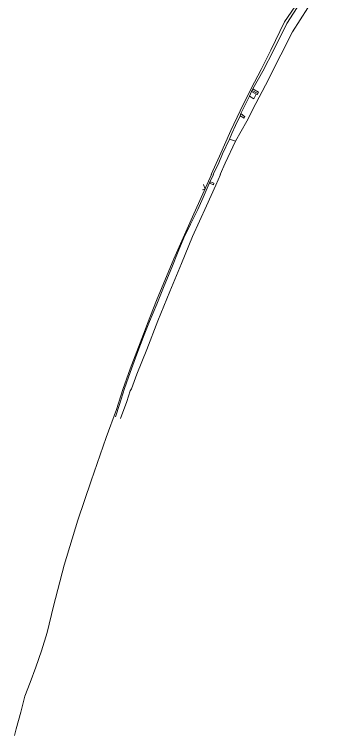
# Model space of a CAD drawing. Header units: millimetres. Extents: x 3522 to 28992, y 3906 to 26953.
# Drawn here: x 9454 to 12008, y 3906 to 9837 of the extents above; entities that cross this region are included whole.
import ezdxf

# ---------------------------------------------------------------- set-up
doc = ezdxf.new("R2010")
doc.units = ezdxf.units.MM
for name, color, linetype in [('-2', 1, 'Continuous'), ('-3', 7, 'Continuous'), ('CVL_CUADCON_TIT', 1, 'Continuous')]:
    doc.layers.add(name, color=color, linetype=linetype)

msp = doc.modelspace()

# ---------------------------------------------------------------- linework, layer by layer
at = {"layer": '-2', "color": 1, "linetype": 'ByBlock', "lineweight": 0}
for p, q in [((11406.741, 9202.259), (11388.42, 9164.649)), ((11411.959, 9211.479), (11406.741, 9202.259)), ((11443.361, 9180.836), (11406.741, 9202.259)), ((11418.121, 9226.305), (11411.959, 9211.479)), ((11411.959, 9211.479), (11457.525, 9186.096)), ((11319.622, 9021.131), (11313.232, 9004.267)), ((11225.498, 8811.687), (11275.767, 8796.026))]:
    msp.add_line(p, q, dxfattribs=at)
for points in [[(12008.061, 10224.376), (11935.016, 10094.793), (11916.206, 10095.072), (11806.753, 9931.218), (11695.834, 9762.769), (11588.833, 9546.809), (11499.351, 9371.501), (11418.121, 9226.305)], [(11907.594, 10112.514), (11855.191, 10037.61), (11763.962, 9899.158), (11677.12, 9775.256), (11566.023, 9541.952), (11486.736, 9384.063), (11404.38, 9227.662), (11312.977, 9043.684), (11235.762, 8882.769), (11141.909, 8672.057), (11073.991, 8520.573)], [(11457.525, 9186.096), (11464.225, 9198.64), (11418.121, 9226.305)], [(11388.42, 9164.649), (11347.293, 9082.507), (11319.622, 9021.131)], [(11388.42, 9164.649), (11425.805, 9142.981), (11443.361, 9180.836)], [(11443.361, 9180.836), (11454.841, 9177.416), (11457.525, 9186.096)], [(11313.232, 9004.267), (11344.519, 8982.524), (11350.189, 8996.073), (11319.622, 9021.131)], [(11313.232, 9004.267), (11273.623, 8922.653), (11242.958, 8856.916), (11225.498, 8811.687)], [(11076.532, 8520.584), (10920.213, 8172.046), (10766.931, 7825.765), (10622.733, 7484.186), (10550.872, 7296.115), (10517.038, 7206.684), (10406.628, 6920.984), (10348.227, 6751.909), (10293.813, 6588.481), (10209.82, 6358.812), (10087.431, 6002.03), (9975.277, 5676.907), (9864.485, 5308.339), (9775.876, 4971.089), (9723.222, 4753.799), (9677.031, 4602.178), (9631.337, 4469.881), (9585.054, 4343.421), (9541.147, 4228.941), (9507.1, 4099.601), (9469.874, 3961.321), (9454.12, 3906.166)]]:
    msp.add_lwpolyline(points, dxfattribs=at)
at = {"layer": '-3', "color": 1, "linetype": 'ByBlock', "lineweight": 0}
for points in [[(11275.767, 8796.026), (11368.456, 8959.165), (11442.304, 9105.289), (11521.946, 9255.298), (11649.096, 9505.075), (11744.503, 9693.935), (11869.019, 9891.798), (11934.812, 9992.553), (11954.367, 10032.975), (11972.288, 10062.188)], [(11090.211, 8520.638), (11136.513, 8617.565), (11167.324, 8691.696), (11225.498, 8811.687)], [(11149.44, 8520.874), (11190.195, 8613.136), (11275.767, 8796.026)], [(11094.576, 8520.655), (11058.463, 8447.456), (11009.255, 8330.361), (10964.101, 8232.64), (10902.995, 8112.33), (10848.914, 7998.471), (10803.705, 7886.261), (10749.61, 7755.118), (10686.115, 7605.29), (10626.442, 7454.753), (10565.415, 7310.297), (10523.727, 7200.677), (10463.143, 7042.501), (10406.529, 6891.244), (10361.319, 6760.732), (10320.684, 6630.03), (10285.759, 6527.621)], [(11151.238, 8520.881), (11112.011, 8433.964), (11036.613, 8262.875), (10921.675, 8010.663), (10828.689, 7788.24), (10733.249, 7559.429), (10634.438, 7317.099), (10543.924, 7081.239), (10463.099, 6879.827), (10419.05, 6757.211), (10407.072, 6741.286), (10378.803, 6653.711), (10328.376, 6514.486)]]:
    msp.add_lwpolyline(points, dxfattribs=at)
at = {"layer": 'CVL_CUADCON_TIT', "color": 1, "linetype": 'ByBlock', "lineweight": 0, "ltscale": 0.5, "flags": 128}
for points in [[(11025.861, 8399.052), (11010.343, 8437.093), (11025.861, 8399.052), (11003.048, 8393.142)], [(11063.368, 8448.117), (11068.168, 8459.547), (11097.458, 8447.947), (11092.608, 8436.407), (11063.368, 8448.117)]]:
    msp.add_lwpolyline(points, dxfattribs=at)

doc.saveas('drawing.dxf')
